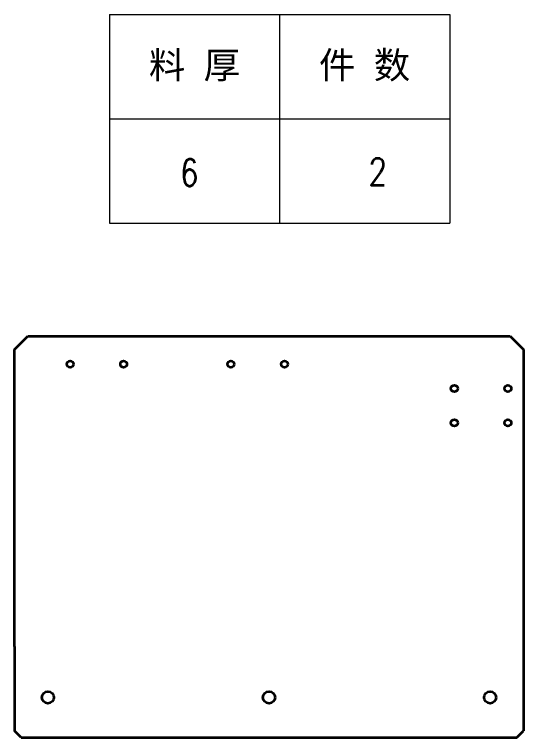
# Model space of a CAD drawing. Header units: millimetres. Extents: x 1333 to 190452, y -42879 to -5704.
# Drawn here: x 185872 to 186252, y -17015 to -16474 of the extents above; entities that cross this region are included whole.
import ezdxf
from ezdxf.enums import TextEntityAlignment as Align

# ---------------------------------------------------------------- set-up
doc = ezdxf.new("R2010")
doc.units = ezdxf.units.MM
doc.header["$LTSCALE"] = 0.5
doc.layers.add('标注线', color=3, linetype='Continuous', lineweight=18)
doc.styles.add('DIM', font='romans.shx', dxfattribs={"width": 0.8, "bigfont": 'bigfont.shx'})
doc.styles.get("Standard").update_dxf_attribs({"font": 'simplex.shx'})

# ---------------------------------------------------------------- blocks, each defined once
blk = doc.blocks.new('*T483')
at = {"color": 0, "linetype": 'ByBlock', "lineweight": -2, "transparency": 16777216}
for p, q in [((0, 0), (127, 0)), ((0, 0), (0, -78)), ((63.5, 0), (63.5, -78)), ((127, 0), (127, -78)), ((0, -39), (127, -39)), ((0, -78), (127, -78))]:
    blk.add_line(p, q, dxfattribs=at)
at = {"color": 0, "transparency": 16777216, "char_height": 10, "width": 60.5, "attachment_point": 5}
for s, insert in [('{\\fSimSun|b0|i0|c134|p2;料 厚}', (31.75, -19.5)), ('{\\fSimSun|b0|i0|c134|p2;件 数}', (95.25, -19.5))]:
    blk.add_mtext(s, dxfattribs=dict(at, insert=insert))
blk = doc.blocks.new('拆图参数')
blk.add_blockref('*T483', (-63.5, 78))
at = {"style": 'DIM', "width": 0.8}
blk.add_attdef('6', text='', height=10, dxfattribs=at).set_placement((-37.13, 18.91), align=Align.MIDDLE_LEFT)
blk.add_attdef('1', text='', height=10, dxfattribs=at).set_placement((36.65, 19.27), align=Align.MIDDLE_CENTER)

msp = doc.modelspace()

# ---------------------------------------------------------------- linework, layer by layer
at = {"color": 7, "lineweight": 35, "ltscale": 0.353553}
for p, q in [((185871.864, -16724.626), (185881.864, -16714.626)), ((186241.864, -16714.626), (186251.864, -16724.626))]:
    msp.add_line(p, q, dxfattribs=at)
at = {"color": 7, "lineweight": 35}
for p, q in [((185881.864, -16714.626), (186241.864, -16714.626)), ((185871.864, -16946.626), (185871.864, -16724.626)), ((186251.864, -16724.626), (186251.864, -16946.626)), ((185871.864, -16946.626), (185871.864, -17009.626)), ((186251.864, -16946.626), (186251.864, -17009.626)), ((185876.864, -17014.626), (186246.864, -17014.626)), ((185881.864, -17014.626), (186241.864, -17014.626))]:
    msp.add_line(p, q, dxfattribs=at)
at = {"color": 7, "lineweight": 35, "ltscale": 0.176777}
for p, q in [((185876.864, -17014.626), (185871.864, -17009.626)), ((186246.864, -17014.626), (186251.864, -17009.626))]:
    msp.add_line(p, q, dxfattribs=at)
at = {"color": 7, "lineweight": 35}
for centre, radius in [((185913.364, -16735.626), 2.459), ((185953.364, -16735.626), 2.459), ((186033.364, -16735.626), 2.459), ((186073.364, -16735.626), 2.459), ((186200.213, -16753.775), 2.5), ((186240.213, -16753.775), 2.5), ((186200.213, -16779.475), 2.5), ((186240.213, -16779.475), 2.5), ((185896.864, -16984.626), 4.5), ((186061.864, -16984.626), 4.5), ((186226.864, -16984.626), 4.5)]:
    msp.add_circle(centre, radius, dxfattribs=at)

# ---------------------------------------------------------------- block references
at = {"layer": '标注线', "xscale": 2, "yscale": 2, "zscale": 2}
msp.add_blockref('拆图参数', (186069.75, -16630.37), dxfattribs=at).add_auto_attribs({'1': '2', '6': '6'})

doc.saveas('drawing.dxf')
